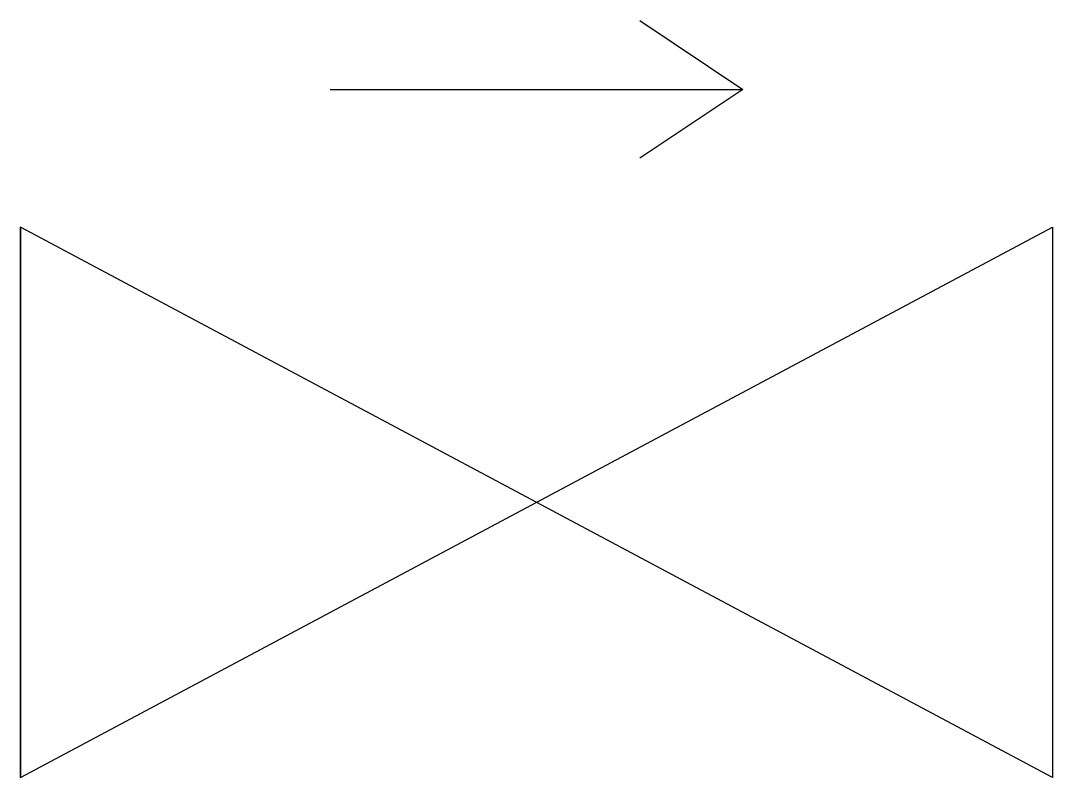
# Model space of a CAD drawing. Header units: millimetres. Extents: x -150 to 150, y -80 to 140.
import ezdxf

# ---------------------------------------------------------------- set-up
doc = ezdxf.new("R2010")
doc.units = ezdxf.units.MM

msp = doc.modelspace()

# ---------------------------------------------------------------- linework, layer by layer
msp.add_line((-150, -80), (-150, 80))
for points in [[(30, 140), (60, 120), (30, 100)], [(-60, 120), (60, 120)]]:
    msp.add_lwpolyline(points)
msp.add_lwpolyline([(-150, -80), (150, 80), (150, -80), (-150, 80)], close=True)

doc.saveas('drawing.dxf')
